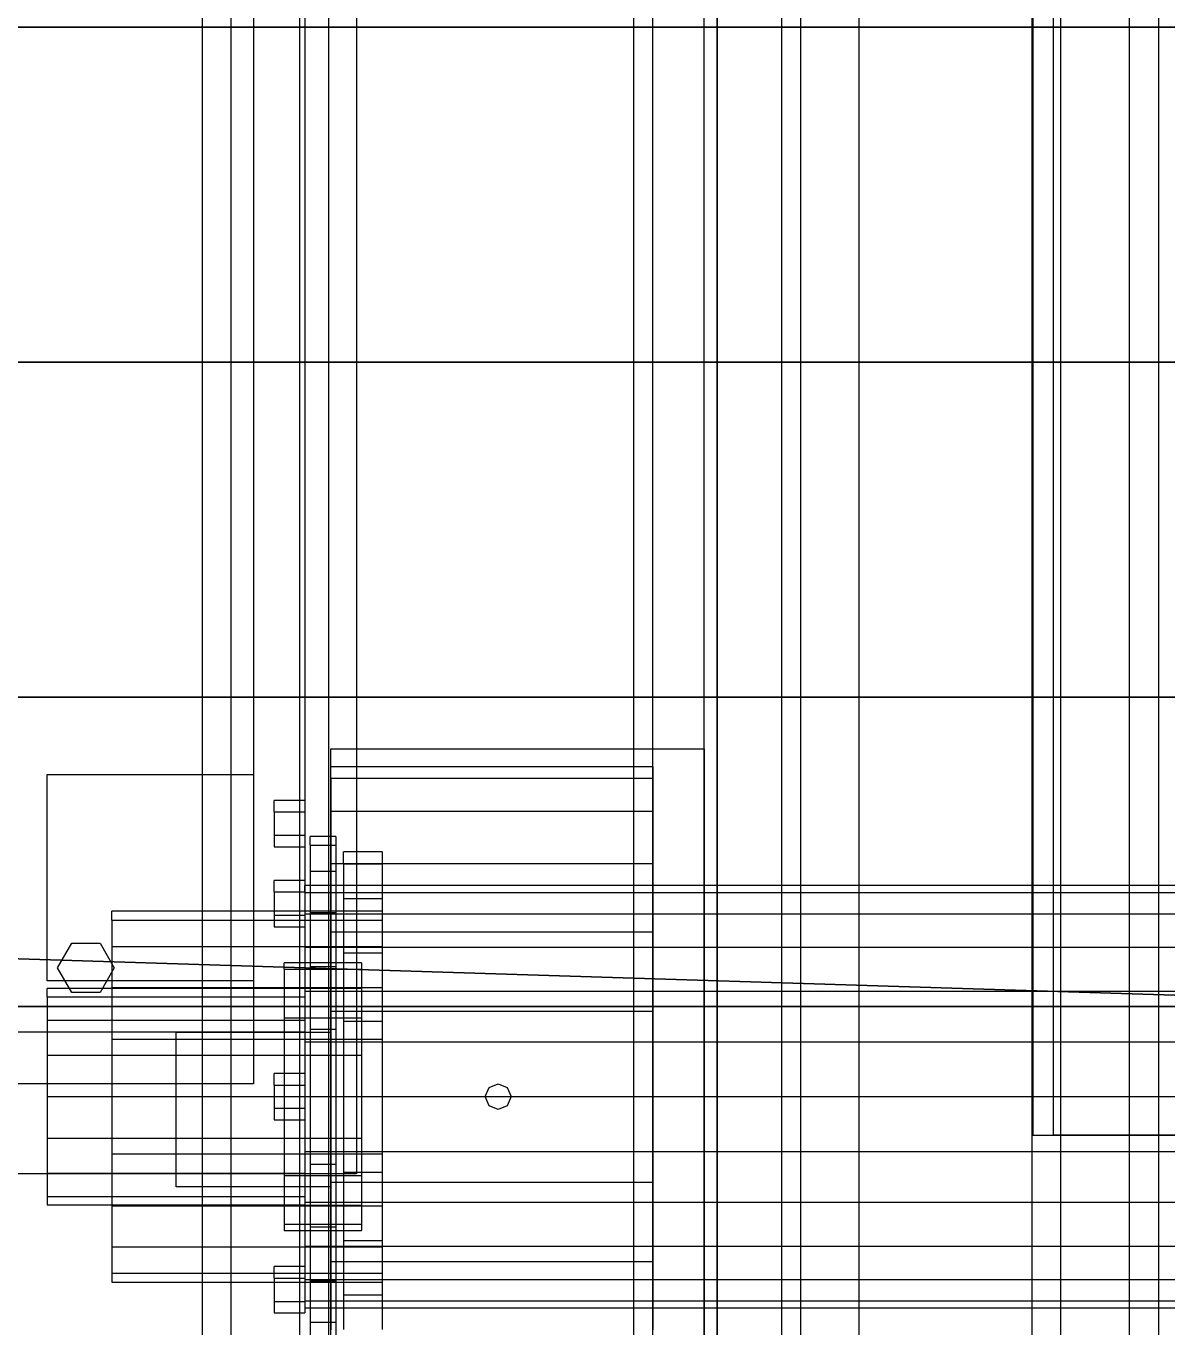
# Model space of a CAD drawing. Header units: millimetres. Extents: x -191664 to 191490, y -197311 to 10263.
# Drawn here: x 10301 to 10744, y -18374 to -17870 of the extents above; entities that cross this region are included whole.
import ezdxf

# ---------------------------------------------------------------- set-up
doc = ezdxf.new("R2010")
doc.units = ezdxf.units.MM
for name, color, linetype, lineweight in [('COTAS_INSTALACION_P', 30, 'Continuous', 0), ('COTAS_O', 1, 'Continuous', 0), ('superior_C01', 7, 'Continuous', 0), ('superior_mezcladora', 7, 'Continuous', 0)]:
    doc.layers.add(name, color=color, linetype=linetype, lineweight=lineweight)
doc.dimstyles.new('PLANTA_100', dxfattribs={"dimtxt": 250, "dimasz": 150, "dimexe": 150, "dimexo": 80, "dimgap": 100, "dimtad": 1, "dimtih": 1, "dimtoh": 1, "dimdec": 1, "dimdsep": 46, "dimcen": 0.09, "dimclrd": 1, "dimclre": 1, "dimclrt": 1, "dimadec": 0, "dimazin": 0, "dimtfac": 1, "dimtdec": 4, "dimtofl": 0, "dimtmove": 0, "dimatfit": 3, "dimfxl": 1, "dimtolj": 1, "dimtzin": 0, "dimarcsym": 0})

# ---------------------------------------------------------------- blocks, each defined once
blk = doc.blocks.new('*D5')
at = {"layer": 'COTAS_INSTALACION_P', "color": 1, "lineweight": -2, "transparency": 16777216}
for p, q in [((-1000, -18080), (-1000, -25850)), ((60117.12, -18080), (60117.12, -25850)), ((-850, -25700), (59967.12, -25700))]:
    blk.add_line(p, q, dxfattribs=at)
at = {"layer": 'COTAS_INSTALACION_P', "color": 1, "transparency": 16777216}
for points in [[(-850, -25675), (-850, -25725), (-1000, -25700)], [(59967.12, -25675), (59967.12, -25725), (60117.12, -25700)]]:
    blk.add_solid(points, dxfattribs=at)
at = {"layer": 'Defpoints', "color": 0, "transparency": 16777216}
for p in [(-1000, -18000), (60117.12, -18000), (60117.12, -25700)]:
    blk.add_point(p, dxfattribs=at)
blk = doc.blocks.new('*D34')
at = {"layer": 'COTAS_O', "color": 1, "lineweight": -2, "transparency": 16777216}
for p, q in [((10649.53, -17350), (11519.53, -17350)), ((11369.53, -18500), (11369.53, -17500)), ((10649.53, -18650), (11519.53, -18650))]:
    blk.add_line(p, q, dxfattribs=at)
at = {"layer": 'COTAS_O', "color": 1, "transparency": 16777216}
for points in [[(11344.53, -17500), (11394.53, -17500), (11369.53, -17350)], [(11344.53, -18500), (11394.53, -18500), (11369.53, -18650)]]:
    blk.add_solid(points, dxfattribs=at)
at = {"layer": 'Defpoints', "color": 0, "transparency": 16777216}
for p in [(10569.53, -17350), (11369.53, -17350), (10569.53, -18650)]:
    blk.add_point(p, dxfattribs=at)

msp = doc.modelspace()

# ---------------------------------------------------------------- linework, layer by layer
at = {"layer": 'superior_C01', "color": 139, "true_color": 0x354b57}
for p, q in [((10369.62, -17550), (10369.62, -18450)), ((10380.83, -18450), (10380.83, -17550)), ((10407.52, -18450), (10407.52, -17550)), ((10418.72, -17550), (10418.72, -18450)), ((10691.72, -17550), (10691.72, -18450)), ((10702.93, -18450), (10702.93, -17550)), ((10729.62, -18450), (10729.62, -17550)), ((10740.83, -17550), (10740.83, -18450))]:
    msp.add_line(p, q, dxfattribs=at)
at = {"layer": 'superior_C01', "color": 9, "true_color": 0xb5c3c9}
for p, q in [((10692.1, -17700), (10692.1, -18300)), ((10700.1, -18300), (10700.1, -17700)), ((10692.1, -18300), (11222.62, -18300)), ((10692.1, -18300), (10700.1, -18300)), ((11230.62, -18300), (10700.1, -18300))]:
    msp.add_line(p, q, dxfattribs=at)
at = {"layer": 'superior_C01', "color": 139, "true_color": 0x345e4e}
for p, q in [((10216.71, -17870), (10885.28, -17870)), ((10887.19, -17870), (10218.62, -17870)), ((10216.71, -18000), (10885.28, -18000)), ((10887.19, -18000), (10218.62, -18000)), ((10216.71, -18130), (10885.28, -18130)), ((10887.19, -18130), (10218.62, -18130)), ((10885.28, -18250), (10194.79, -18228.3)), ((10196.7, -18228.3), (10887.19, -18250))]:
    msp.add_line(p, q, dxfattribs=at)
at = {"layer": 'superior_C01', "color": 251, "true_color": 0x586d65}
for p, q in [((11002.45, -18250), (2012.49, -18250)), ((2014.1, -18250), (11004.06, -18250))]:
    msp.add_line(p, q, dxfattribs=at)
at = {"layer": 'superior_mezcladora', "color": 8, "true_color": 0x667b86}
for p, q in [((10537.03, -17250), (10537.03, -18750)), ((10544.53, -18750), (10544.53, -17250)), ((10602.03, -18750), (10602.03, -17250))]:
    msp.add_line(p, q, dxfattribs=at)
at = {"layer": 'superior_mezcladora', "color": 9, "true_color": 0xc6c9c8}
for p, q in [((10569.53, -18650), (10569.53, -17350)), ((10594.53, -17350), (10594.53, -18650)), ((10424.53, -18194.65), (10424.53, -18190)), ((10439.53, -18190), (10424.53, -18190)), ((10439.53, -18190), (10439.53, -18194.65)), ((10424.53, -18194.65), (10424.53, -18208.14)), ((10424.53, -18194.65), (10439.53, -18194.65)), ((10439.53, -18194.65), (10439.53, -18208.14)), ((10424.53, -18208.14), (10424.53, -18229.16)), ((10424.53, -18208.14), (10439.53, -18208.14)), ((10439.53, -18208.14), (10439.53, -18229.16)), ((10424.53, -18229.16), (10424.53, -18255.64)), ((10424.53, -18229.16), (10439.53, -18229.16)), ((10439.53, -18229.16), (10439.53, -18255.64)), ((10309.53, -18246.2), (10309.53, -18243)), ((10409.53, -18243), (10309.53, -18243)), ((10309.53, -18246.2), (10309.53, -18255.3)), ((10309.53, -18246.2), (10409.53, -18246.2)), ((10409.53, -18243), (10409.53, -18246.2)), ((10409.53, -18246.2), (10409.53, -18255.3)), ((10309.53, -18255.3), (10309.53, -18268.93)), ((10309.53, -18255.3), (10409.53, -18255.3)), ((10409.53, -18255.3), (10409.53, -18268.93)), ((10424.53, -18255.64), (10424.53, -18285)), ((10424.53, -18255.64), (10439.53, -18255.64)), ((10439.53, -18255.64), (10439.53, -18285)), ((10309.53, -18268.93), (10309.53, -18285)), ((10309.53, -18268.93), (10409.53, -18268.93)), ((10409.53, -18268.93), (10409.53, -18285)), ((10309.53, -18285), (10309.53, -18301.07)), ((10309.53, -18285), (10409.53, -18285)), ((10409.53, -18285), (10409.53, -18301.07)), ((10424.53, -18285), (10424.53, -18314.36)), ((10424.53, -18285), (10439.53, -18285)), ((10439.53, -18285), (10439.53, -18314.36)), ((10309.53, -18301.07), (10309.53, -18314.7)), ((10309.53, -18301.07), (10409.53, -18301.07)), ((10409.53, -18301.07), (10409.53, -18314.7)), ((10309.53, -18314.7), (10309.53, -18323.8)), ((10309.53, -18314.7), (10409.53, -18314.7)), ((10409.53, -18314.7), (10409.53, -18323.8)), ((10424.53, -18314.36), (10424.53, -18340.84)), ((10424.53, -18314.36), (10439.53, -18314.36)), ((10439.53, -18314.36), (10439.53, -18340.84)), ((10309.53, -18323.8), (10309.53, -18327)), ((10309.53, -18323.8), (10409.53, -18323.8)), ((10309.53, -18327), (10409.53, -18327)), ((10409.53, -18323.8), (10409.53, -18327)), ((10424.53, -18340.84), (10424.53, -18361.86)), ((10424.53, -18340.84), (10439.53, -18340.84)), ((10439.53, -18340.84), (10439.53, -18361.86)), ((10424.53, -18361.86), (10424.53, -18375.35)), ((10424.53, -18361.86), (10439.53, -18361.86)), ((10439.53, -18361.86), (10439.53, -18375.35))]:
    msp.add_line(p, q, dxfattribs=at)
at = {"layer": 'superior_mezcladora', "color": 253, "true_color": 0xa5a6aa}
for p, q in [((10569.53, -18625), (10569.53, -17375)), ((10594.53, -17375), (10594.53, -18625))]:
    msp.add_line(p, q, dxfattribs=at)
at = {"layer": 'superior_mezcladora', "color": 251, "true_color": 0x64686b}
for p, q in [((10564.53, -18600), (10564.53, -17400)), ((10569.53, -17400), (10569.53, -18600)), ((10624.53, -17400), (10624.53, -18600)), ((10429.53, -17685), (10429.53, -18315)), ((10359.53, -18320), (10359.53, -18260)), ((10359.53, -18260), (10419.53, -18260)), ((10419.53, -18260), (10419.53, -18320)), ((10429.53, -18315), (9919.53, -18315)), ((10419.53, -18320), (10359.53, -18320))]:
    msp.add_line(p, q, dxfattribs=at)
at = {"layer": 'superior_mezcladora', "color": 250, "true_color": 0x33393d}
for p, q in [((10389.53, -17720), (10389.53, -18280)), ((10411.53, -18187.44), (10411.53, -18184)), ((10421.53, -18184), (10411.53, -18184)), ((10421.53, -18184), (10421.53, -18187.44)), ((10411.53, -18187.44), (10411.53, -18197.53)), ((10411.53, -18187.44), (10421.53, -18187.44)), ((10421.53, -18187.44), (10421.53, -18197.53)), ((10411.53, -18197.53), (10411.53, -18213.58)), ((10411.53, -18197.53), (10421.53, -18197.53)), ((10421.53, -18197.53), (10421.53, -18213.58)), ((10334.53, -18216.52), (10334.53, -18213)), ((10439.53, -18213), (10334.53, -18213)), ((10411.53, -18213.58), (10411.53, -18234.5)), ((10411.53, -18213.58), (10421.53, -18213.58)), ((10421.53, -18213.58), (10421.53, -18234.5)), ((10439.53, -18213), (10439.53, -18216.52)), ((10334.53, -18216.52), (10334.53, -18226.75)), ((10334.53, -18216.52), (10439.53, -18216.52)), ((10439.53, -18216.52), (10439.53, -18226.75)), ((10334.53, -18226.75), (10334.53, -18242.68)), ((10334.53, -18226.75), (10439.53, -18226.75)), ((10439.53, -18226.75), (10439.53, -18242.68)), ((10411.53, -18234.5), (10411.53, -18258.86)), ((10411.53, -18234.5), (10421.53, -18234.5)), ((10421.53, -18234.5), (10421.53, -18258.86)), ((10334.53, -18242.68), (10334.53, -18262.75)), ((10334.53, -18242.68), (10439.53, -18242.68)), ((10439.53, -18242.68), (10439.53, -18262.75)), ((10411.53, -18258.86), (10411.53, -18285)), ((10411.53, -18258.86), (10421.53, -18258.86)), ((10421.53, -18258.86), (10421.53, -18285)), ((10334.53, -18262.75), (10334.53, -18285)), ((10334.53, -18262.75), (10439.53, -18262.75)), ((10439.53, -18262.75), (10439.53, -18285)), ((10389.53, -18280), (9979.53, -18280)), ((10334.53, -18285), (10334.53, -18307.25)), ((10334.53, -18285), (10439.53, -18285)), ((10411.53, -18285), (10411.53, -18311.14)), ((10411.53, -18285), (10421.53, -18285)), ((10421.53, -18285), (10421.53, -18311.14)), ((10439.53, -18285), (10439.53, -18307.25)), ((10334.53, -18307.25), (10334.53, -18327.32)), ((10334.53, -18307.25), (10439.53, -18307.25)), ((10411.53, -18311.14), (10411.53, -18335.5)), ((10411.53, -18311.14), (10421.53, -18311.14)), ((10421.53, -18311.14), (10421.53, -18335.5)), ((10439.53, -18307.25), (10439.53, -18327.32)), ((10334.53, -18327.32), (10334.53, -18343.25)), ((10334.53, -18327.32), (10439.53, -18327.32)), ((10439.53, -18327.32), (10439.53, -18343.25)), ((10411.53, -18335.5), (10411.53, -18356.42)), ((10411.53, -18335.5), (10421.53, -18335.5)), ((10421.53, -18335.5), (10421.53, -18356.42)), ((10334.53, -18343.25), (10334.53, -18353.48)), ((10334.53, -18343.25), (10439.53, -18343.25)), ((10439.53, -18343.25), (10439.53, -18353.48)), ((10334.53, -18353.48), (10334.53, -18357)), ((10334.53, -18353.48), (10439.53, -18353.48)), ((10334.53, -18357), (10439.53, -18357)), ((10411.53, -18356.42), (10411.53, -18372.47)), ((10411.53, -18356.42), (10421.53, -18356.42)), ((10421.53, -18356.42), (10421.53, -18372.47)), ((10439.53, -18353.48), (10439.53, -18357)), ((10411.53, -18372.47), (10411.53, -18382.56)), ((10411.53, -18372.47), (10421.53, -18372.47)), ((10421.53, -18372.47), (10421.53, -18382.56))]:
    msp.add_line(p, q, dxfattribs=at)
at = {"layer": 'superior_mezcladora', "color": 252, "true_color": 0x8b8c91}
for p, q in [((10409.53, -17740), (10409.53, -18260)), ((10409.53, -18260), (9959.53, -18260))]:
    msp.add_line(p, q, dxfattribs=at)
at = {"layer": 'superior_mezcladora', "color": 107, "true_color": 0x248357}
for p, q in [((10419.53, -18420), (10419.53, -18150)), ((10419.53, -18150), (10564.53, -18150)), ((10564.53, -18150), (10564.53, -18420)), ((10419.53, -18161.36), (10419.53, -18157)), ((10544.53, -18157), (10419.53, -18157)), ((10544.53, -18157), (10544.53, -18161.36)), ((10419.53, -18161.36), (10419.53, -18174.15)), ((10419.53, -18161.36), (10544.53, -18161.36)), ((10544.53, -18161.36), (10544.53, -18174.15)), ((10419.53, -18174.15), (10419.53, -18194.49)), ((10419.53, -18174.15), (10544.53, -18174.15)), ((10544.53, -18174.15), (10544.53, -18194.49)), ((10419.53, -18194.49), (10419.53, -18221)), ((10419.53, -18194.49), (10544.53, -18194.49)), ((10544.53, -18194.49), (10544.53, -18221)), ((10419.53, -18221), (10419.53, -18251.87)), ((10419.53, -18221), (10544.53, -18221)), ((10544.53, -18221), (10544.53, -18251.87)), ((10401.53, -18235.55), (10401.53, -18233)), ((10431.53, -18233), (10401.53, -18233)), ((10401.53, -18235.55), (10401.53, -18242.93)), ((10401.53, -18235.55), (10431.53, -18235.55)), ((10431.53, -18233), (10431.53, -18235.55)), ((10431.53, -18235.55), (10431.53, -18242.93)), ((10401.53, -18242.93), (10401.53, -18254.44)), ((10401.53, -18242.93), (10431.53, -18242.93)), ((10431.53, -18242.93), (10431.53, -18254.44)), ((10401.53, -18254.44), (10401.53, -18268.93)), ((10401.53, -18254.44), (10431.53, -18254.44)), ((10419.53, -18251.87), (10419.53, -18285)), ((10419.53, -18251.87), (10544.53, -18251.87)), ((10431.53, -18254.44), (10431.53, -18268.93)), ((10544.53, -18251.87), (10544.53, -18285)), ((10401.53, -18268.93), (10401.53, -18285)), ((10401.53, -18268.93), (10431.53, -18268.93)), ((10431.53, -18268.93), (10431.53, -18285)), ((10401.53, -18285), (10401.53, -18301.07)), ((10401.53, -18285), (10431.53, -18285)), ((10419.53, -18285), (10419.53, -18318.13)), ((10419.53, -18285), (10544.53, -18285)), ((10431.53, -18285), (10431.53, -18301.07)), ((10544.53, -18285), (10544.53, -18318.13)), ((10401.53, -18301.07), (10401.53, -18315.56)), ((10401.53, -18301.07), (10431.53, -18301.07)), ((10431.53, -18301.07), (10431.53, -18315.56)), ((10401.53, -18315.56), (10401.53, -18327.07)), ((10401.53, -18315.56), (10431.53, -18315.56)), ((10431.53, -18315.56), (10431.53, -18327.07)), ((10419.53, -18318.13), (10419.53, -18349)), ((10419.53, -18318.13), (10544.53, -18318.13)), ((10544.53, -18318.13), (10544.53, -18349)), ((10401.53, -18327.07), (10401.53, -18334.45)), ((10401.53, -18327.07), (10431.53, -18327.07)), ((10431.53, -18327.07), (10431.53, -18334.45)), ((10401.53, -18334.45), (10401.53, -18337)), ((10401.53, -18334.45), (10431.53, -18334.45)), ((10401.53, -18337), (10431.53, -18337)), ((10431.53, -18334.45), (10431.53, -18337)), ((10419.53, -18349), (10419.53, -18375.51)), ((10419.53, -18349), (10544.53, -18349)), ((10544.53, -18349), (10544.53, -18375.51))]:
    msp.add_line(p, q, dxfattribs=at)
at = {"layer": 'superior_mezcladora', "color": 251, "true_color": 0x545d65}
for p, q in [((10309.53, -18240), (10309.53, -18160)), ((10309.53, -18160), (10389.53, -18160)), ((10389.53, -18160), (10389.53, -18240)), ((10389.53, -18240), (10309.53, -18240))]:
    msp.add_line(p, q, dxfattribs=at)
at = {"layer": 'superior_mezcladora', "color": 43, "true_color": 0xe7bf45}
for p, q in [((10397.53, -18174.5), (10397.53, -18170)), ((10409.53, -18170), (10397.53, -18170)), ((10409.53, -18170), (10409.53, -18174.5)), ((10397.53, -18174.5), (10397.53, -18183.5)), ((10397.53, -18174.5), (10409.53, -18174.5)), ((10409.53, -18174.5), (10409.53, -18183.5)), ((10397.53, -18183.5), (10397.53, -18188)), ((10397.53, -18183.5), (10409.53, -18183.5)), ((10409.53, -18183.5), (10409.53, -18188)), ((10397.53, -18188), (10409.53, -18188)), ((10397.53, -18205.55), (10397.53, -18201.05)), ((10409.53, -18201.05), (10397.53, -18201.05)), ((10397.53, -18205.55), (10397.53, -18214.55)), ((10397.53, -18205.55), (10409.53, -18205.55)), ((10409.53, -18201.05), (10409.53, -18205.55)), ((10409.53, -18205.55), (10409.53, -18214.55)), ((10397.53, -18214.55), (10397.53, -18219.05)), ((10397.53, -18214.55), (10409.53, -18214.55)), ((10409.53, -18214.55), (10409.53, -18219.05)), ((10397.53, -18219.05), (10409.53, -18219.05)), ((10313.53, -18235), (10319.03, -18225.47)), ((10319.03, -18225.47), (10330.03, -18225.47)), ((10330.03, -18225.47), (10335.53, -18235)), ((10319.03, -18244.53), (10313.53, -18235)), ((10335.53, -18235), (10330.03, -18244.53)), ((10330.03, -18244.53), (10319.03, -18244.53)), ((10397.53, -18280.5), (10397.53, -18276)), ((10409.53, -18276), (10397.53, -18276)), ((10409.53, -18276), (10409.53, -18280.5)), ((10397.53, -18280.5), (10397.53, -18289.5)), ((10397.53, -18280.5), (10409.53, -18280.5)), ((10409.53, -18280.5), (10409.53, -18289.5)), ((10397.53, -18289.5), (10397.53, -18294)), ((10397.53, -18289.5), (10409.53, -18289.5)), ((10409.53, -18289.5), (10409.53, -18294)), ((10397.53, -18294), (10409.53, -18294)), ((10397.53, -18355.45), (10397.53, -18350.95)), ((10409.53, -18350.95), (10397.53, -18350.95)), ((10409.53, -18350.95), (10409.53, -18355.45)), ((10397.53, -18355.45), (10397.53, -18364.45)), ((10397.53, -18355.45), (10409.53, -18355.45)), ((10409.53, -18355.45), (10409.53, -18364.45)), ((10397.53, -18364.45), (10397.53, -18368.95)), ((10397.53, -18364.45), (10409.53, -18364.45)), ((10409.53, -18364.45), (10409.53, -18368.95)), ((10397.53, -18368.95), (10409.53, -18368.95))]:
    msp.add_line(p, q, dxfattribs=at)
at = {"layer": 'superior_mezcladora', "color": 254, "true_color": 0xdce0df}
for p, q in [((10409.53, -18205.79), (10409.53, -18203)), ((16929.53, -18203), (10409.53, -18203)), ((10409.53, -18205.79), (10409.53, -18213.99)), ((10409.53, -18205.79), (16929.53, -18205.79)), ((10409.53, -18213.99), (10409.53, -18227.02)), ((10409.53, -18213.99), (16929.53, -18213.99)), ((10409.53, -18227.02), (10409.53, -18244)), ((10409.53, -18227.02), (16929.53, -18227.02)), ((10409.53, -18244), (10409.53, -18263.78)), ((10409.53, -18244), (16929.53, -18244)), ((10409.53, -18263.78), (10409.53, -18285)), ((10409.53, -18263.78), (16929.53, -18263.78)), ((10409.53, -18285), (10409.53, -18306.22)), ((10409.53, -18285), (16929.53, -18285)), ((10409.53, -18306.22), (10409.53, -18326)), ((10409.53, -18306.22), (16929.53, -18306.22)), ((10409.53, -18326), (10409.53, -18342.98)), ((10409.53, -18326), (16929.53, -18326)), ((10409.53, -18342.98), (10409.53, -18356.01)), ((10409.53, -18342.98), (16929.53, -18342.98)), ((10409.53, -18356.01), (10409.53, -18364.21)), ((10409.53, -18356.01), (16929.53, -18356.01)), ((10409.53, -18364.21), (10409.53, -18367)), ((10409.53, -18364.21), (16929.53, -18364.21)), ((10409.53, -18367), (16929.53, -18367))]:
    msp.add_line(p, q, dxfattribs=at)
at = {"layer": 'superior_mezcladora', "color": 43, "true_color": 0xc5ad48}
for p, q in [((10479.53, -18285), (10480.99, -18281.46)), ((10480.99, -18281.46), (10484.53, -18280)), ((10484.53, -18280), (10488.06, -18281.46)), ((10488.06, -18281.46), (10489.53, -18285)), ((10480.99, -18288.54), (10479.53, -18285)), ((10489.53, -18285), (10488.06, -18288.54)), ((10484.53, -18290), (10480.99, -18288.54)), ((10488.06, -18288.54), (10484.53, -18290))]:
    msp.add_line(p, q, dxfattribs=at)

# ---------------------------------------------------------------- dimensions: what is measured, and where the dimension line sits
at = {"layer": 'COTAS_INSTALACION_P'}
dim = msp.add_aligned_dim(p1=(-1000, -18000), p2=(60117.12, -18000), distance=-7700, text='<> P', dimstyle='PLANTA_100', dxfattribs=at)
dim.commit()
dim.dimension.update_dxf_attribs({"geometry": '*D5', "text_midpoint": (29558.56, -25700)})
at = {"layer": 'COTAS_O'}
dim = msp.add_aligned_dim(p1=(10569.53, -18650), p2=(10569.53, -17350), distance=-800, text='<> O', dimstyle='PLANTA_100', dxfattribs=at)
dim.commit()
dim.dimension.update_dxf_attribs({"geometry": '*D34', "text_midpoint": (11369.53, -18000)})

doc.saveas('drawing.dxf')
